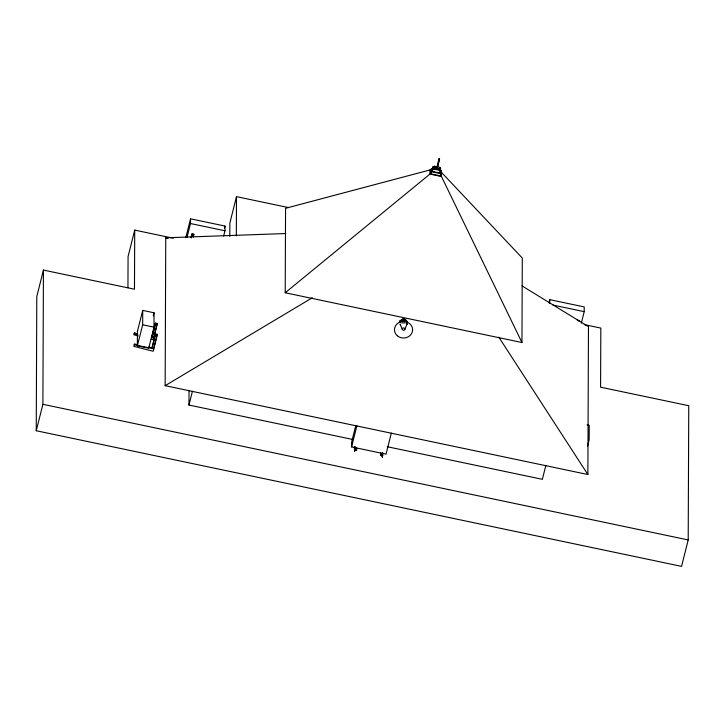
<?xml version="1.0" encoding="UTF-8"?>
<svg xmlns="http://www.w3.org/2000/svg" width="725" height="725" viewBox="0 0 725 725"><rect width="100%" height="100%" fill="white"/><g stroke="black" fill="none" stroke-linecap="round" stroke-linejoin="round"><path stroke-width="1.09" d="M584.214 324.592L600.826 328.081L600.581 387.186L688.75 405.719L688.206 539.944L681.563 566.379L36.25 430.741L36.794 296.516L43.437 270.081L134.478 289.221L134.714 230.106L173.347 238.226M36.25 430.741L42.893 404.305L43.437 270.081M127.944 287.771L128.071 256.541L134.714 230.106M157.234 335.022L153.165 351.253L133.889 346.378L134.315 343.958L137.632 344.656M137.659 334.606L134.343 333.908L134.361 333.101L137.677 333.799L134.343 333.165M137.378 345.807L137.433 331.416L142.716 310.4L154.044 312.783L153.99 327.174L148.707 348.19L137.378 345.807L142.662 324.791L142.716 310.4M151.443 339.309L153.22 339.681L153.818 337.261L152.051 336.889L155.512 323.078L157.289 323.486M154.081 336.228L157.289 323.45L153.818 337.995L152.042 337.623L152.06 336.826M153.773 348.118L153.773 348.861L134.297 344.737M153.818 337.995L153.818 337.261M155.467 334.678L155.467 333.944L157.243 334.316L157.234 335.05L155.467 334.651L151.996 348.489L152.023 347.683L148.688 347.048M152.042 337.623L155.512 323.078L152.051 336.917M522 285.886L588.473 326.658L587.875 474.522L165.155 385.673L165.753 237.809L285.732 233.532M352.93 439.504L188.971 405.048L189.026 390.331M187.086 237.202L190.512 223.545L190.539 218.814L224.995 226.055L224.977 230.786L223.663 236.042M193.258 237.075L193.792 234.211L192.016 233.84L191.291 237.773M229.798 236.504L229.852 223.083L236.486 196.647L288.586 207.595M236.332 235.797L236.486 196.647M521.955 342.517L441.471 176.528L441.489 172.405L522.299 258.055L521.955 342.517L285.215 292.755L285.559 208.302L429.925 169.967L432.028 170.411M391.328 433.142L386.044 454.158L351.589 446.917L351.607 442.187L355.83 425.367M354.933 446.5L354.906 449.736L356.673 450.107L356.7 447.923M354.987 446.582L354.57 451.367L354.389 446.935M382.7 452.337L382.673 455.572L380.897 455.2L380.906 453.089M380.897 455.2L380.924 453.016M285.215 292.755L429.907 174.1L429.925 169.967M440.465 175.858L441.017 170.493L440.465 175.858L430.922 173.855L431.475 168.481L433.595 168.925M430.922 173.855L431.475 168.481M440.673 168.209L440.03 173.048L432.444 171.462L433.088 166.614L435.254 167.076M432.444 171.462L433.088 166.614M434.094 168.698L434.375 166.215L439.921 167.375L439.912 168.789L439.64 169.868L434.094 168.698L434.375 166.215M436.867 167.529L437.374 167.629L436.867 167.529L439.042 158.621L439.549 158.73L437.374 167.629M439.042 158.621L439.549 158.956M440.03 173.048L440.039 170.728M549.749 303.458L549.758 299.67L584.223 306.92L584.205 311.65L581.305 323.205M579.012 321.275L578.949 320.522M399.393 322.272L399.629 321.474L399.448 321.972M399.72 322.127L399.792 321.483L399.692 322.281M134.361 333.101L133.935 334.814L138.312 335.938M134.343 333.908L137.677 334.542M153.256 315.937L154.044 312.783M152.005 347.746L155.467 333.944M154.044 347.058L157.243 334.316M185.781 237.727L190.539 218.814M191.228 237.012L192.089 233.849M191.219 237.764L192.016 234.574L193.783 234.945M193.249 236.368L193.792 234.211M224.469 228.157L224.995 226.055M188.971 405.048L192.433 391.264M351.589 446.917L356.863 425.901M354.498 451.349L354.915 449.672L356.691 450.044M437.374 167.403L439.549 158.73M439.649 168.454L439.921 167.375M380.915 455.137L382.691 455.508L382.193 457.167L382.601 455.554M548.97 302.823L549.758 299.67M545.825 465.541L542.363 479.325L387.268 446.727M587.567 446.083L589.153 439.776L589.217 425.385L587.15 424.95M404.722 329.63L406.725 324.746M165.155 385.673L312.33 297.748M401.722 322.96L404.94 322.861M434.366 167.62L439.912 168.789M433.079 168.943L440.655 170.538M431.457 171.698L441.008 173.701M429.907 174.1L441.471 176.528M190.512 223.545L224.977 230.786M552.976 305.089L584.205 311.65M577.245 320.16L579.012 320.532M165.753 237.809L167.964 238.271M155.512 323.821L157.28 324.193M142.662 324.791L153.99 327.174M42.893 404.305L688.206 539.944M406.063 323.187L407.432 324.283L406.798 323.459M498.8 337.125L587.875 474.522M402.339 329.413L402.701 329.92A1.323 1.205 0.2 0 0 403.961 330.183L404.523 329.875A1.223 1.124 0.2 0 0 404.804 328.76L404.45 328.253A1.323 1.205 0.2 0 0 403.191 327.99L402.62 328.298A1.223 1.124 0.2 0 0 402.339 329.413L400.091 324.057A3.634 3.317 0.2 0 0 400.49 324.845M382.138 454.965L382.265 457.185M354.452 446.953L354.57 451.367M400.028 321.637A3.634 3.317 0.2 0 1 407.196 322.263M401.052 320.722A2.583 2.365 0.2 0 1 406.045 320.559M402.049 320.849A2.864 2.619 0.2 0 1 402.728 320.559M405.52 321.148A2.864 2.619 0.2 0 1 406 321.673M399.937 320.876L400.282 321.637L399.937 320.876M407.042 322.108A3.634 3.317 0.2 0 0 400.028 322.335A3.634 3.317 0.2 0 1 407.042 322.09M397.363 335.82A9.081 8.292 0.2 0 0 412.398 331.606A9.081 8.292 0.2 0 0 400.88 321.818A9.081 8.292 0.2 0 0 397.363 335.82"/></g></svg>
